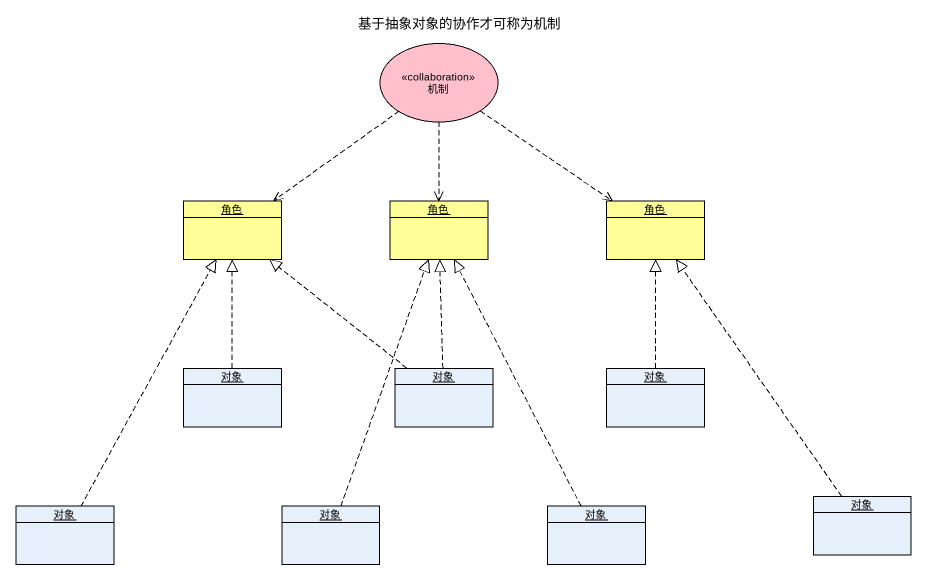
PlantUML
@startuml
title 基于抽象对象的协作才可称为机制
allowmixing
hide circle
hide empty members
usecase 机制 <<collaboration>> #FFC0CB
object 角色 #FFFE99
object "角色" as 角色_2 #FFFE99
object "角色" as 角色_3 #FFFE99
object 对象
object "对象" as 对象_2
object "对象" as 对象_3
object "对象" as 对象_4
object "对象" as 对象_5
object "对象" as 对象_6
object "对象" as 对象_7
机制 ..> 角色
机制 ..> 角色_2
机制 ..> 角色_3
对象 .up.|> 角色
对象_2 .up.|> 角色
对象_2 .up.|> 角色_2
对象_3 .up.|> 角色_3
对象_4 .up.|> 角色
对象_5 .up.|> 角色_2
对象_6 .up.|> 角色_2
对象_7 .up.|> 角色_3
@enduml
